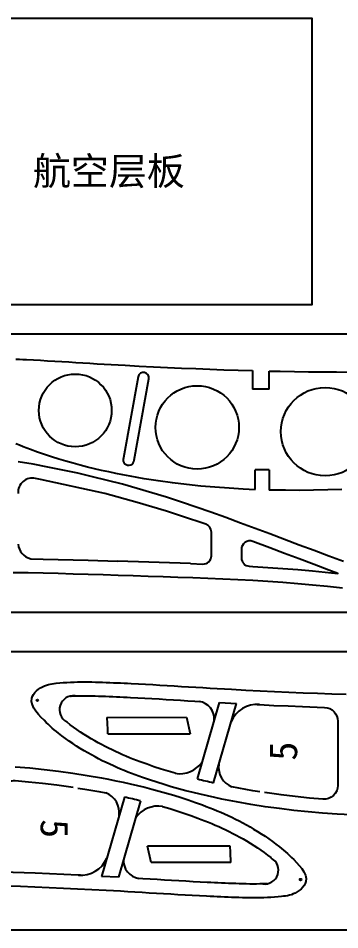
# Model space of a CAD drawing. Header units: inches. Extents: x 33 to 1703, y 106 to 883.
# Drawn here: x 477.4 to 592.9, y 511.3 to 839.1 of the extents above; entities that cross this region are included whole.
import ezdxf

# ---------------------------------------------------------------- set-up
doc = ezdxf.new("R2010")
doc.units = ezdxf.units.IN
doc.header["$MEASUREMENT"] = 0
doc.layers.add('7', color=7, linetype='Continuous')
doc.styles.get("Standard").update_dxf_attribs({"font": 'arial.ttf'})
doc.styles.add('样式_4', font='txt', dxfattribs={"height": 10})

msp = doc.modelspace()

# ---------------------------------------------------------------- linework, layer by layer
for p, q in [((1034.3, 725.47), (34.3, 725.47)), ((34.3, 625.47), (1034.3, 625.47)), ((1034.3, 611.26), (34.3, 611.26)), ((34.3, 511.26), (1034.3, 511.26))]:
    msp.add_line(p, q)
at = {"color": 3}
for p, q in [((561.56, 712.39), (561.56, 705.66)), ((567.56, 705.72), (567.56, 712.22)), ((567.56, 705.72), (561.56, 705.72)), ((567.56, 676.7), (562.56, 676.7)), ((562.56, 675.7), (562.56, 676.7)), ((562.56, 669.57), (562.56, 675.7)), ((567.56, 676.7), (567.56, 669.41)), ((508.53, 668.22), (485.4, 673.19)), ((539.24, 642.96), (513.09, 643.86)), ((541.76, 565.49), (549.68, 593)), ((547.53, 564.14), (555.77, 592.66)), ((549.68, 593), (555.77, 592.66)), ((515.53, 558.99), (507.28, 530.46)), ((521.29, 557.63), (513.38, 530.13)), ((513.38, 530.13), (507.28, 530.46))]:
    msp.add_line(p, q, dxfattribs=at)
at = {"color": 4}
for p, q in [((509.23, 587.66), (537.85, 587.69)), ((537.85, 587.69), (539.22, 581.75)), ((509.53, 581.74), (539.22, 581.75)), ((553.53, 541.39), (523.84, 541.38)), ((525.21, 535.43), (523.84, 541.38)), ((553.83, 535.47), (525.21, 535.43))]:
    msp.add_line(p, q, dxfattribs=at)
msp.add_lwpolyline([(405.62, 839.1), (582.92, 839.1), (582.92, 735.99), (405.62, 735.99)], close=True)
at = {"color": 3}
msp.add_lwpolyline([(524.35, 709.33, 1), (520.43, 710.13), (515.16, 680.94, 1.103481), (519.09, 680.19), (524.35, 709.37)], format="xyb", dxfattribs=at)
for centre, radius in [((497.88, 698.06), 13.08), ((541.69, 691.94), 14.98), ((587.66, 690.41), 15.88), ((484.29, 593.78), 0.3), ((578.83, 529.32), 0.3)]:
    msp.add_circle(centre, radius, dxfattribs=at)
for centre, radius, start, end in [((482.39, 668.69), 5.01, 75.3352, 186.059), ((483.17, 650.34), 5.77, 183.6799, 257.3713), ((497.2, 590.41), 5, 82.9811, 240.7765), ((541.33, 586.97), 6.52, 356.6323, 80.7003), ((563.15, 582.21), 10.06, 84.7972, 157.2707), ((535.39, 577.36), 9.96, 260.6815, 324.7062), ((557.09, 569.76), 7.71, 172.4714, 247.5449), ((1281.25, 3700.34), 3220.88, 256.72692, 256.83232), ((505.97, 553.37), 7.71, 352.4714, 67.5449), ((-218.2, -2577.21), 3220.88, 76.72692, 76.83232), ((527.67, 545.77), 9.96, 80.6815, 144.7062), ((499.91, 540.92), 10.06, 264.7972, 337.2707), ((521.73, 536.15), 6.52, 176.6323, 260.7003), ((565.86, 532.71), 5, 262.9811, 60.7765)]:
    msp.add_arc(centre, radius, start, end, dxfattribs=at)
at = {"color": 4}
for centre, start, end in [((3726.1, 748.24), 182.85784, 182.96324), ((-2663.05, 374.88), 2.85784, 2.96324)]:
    msp.add_arc(centre, 3220.88, start, end, dxfattribs=at)
at = {"layer": '7', "color": 3, "linetype": 'Continuous'}
for points in [[(476.56, 716.51), (477.83, 716.45), (479.09, 716.39), (480.36, 716.33), (482.89, 716.2), (485.43, 716.07), (487.96, 715.92), (490.5, 715.77), (493.03, 715.62), (495.56, 715.47), (498.1, 715.31), (500.63, 715.16), (503.17, 715), (505.7, 714.85), (508.24, 714.71), (510.77, 714.56), (513.3, 714.42), (515.84, 714.28), (520.9, 714.01), (525.97, 713.75), (531.03, 713.51), (536.1, 713.29), (541.16, 713.08), (546.23, 712.88), (551.3, 712.7), (556.36, 712.54), (561.42, 712.4), (561.56, 712.39)], [(567.56, 712.22), (571.54, 712.15), (576.6, 712.06), (581.66, 711.98), (586.72, 711.92), (591.78, 711.87), (596.84, 711.84)], [(562.56, 669.54), (558.22, 669.76), (553.16, 670.05), (548.05, 670.42), (542.94, 670.86), (537.85, 671.38), (532.76, 671.99), (527.69, 672.69), (522.63, 673.48), (517.58, 674.37), (515.01, 674.85), (512.45, 675.37), (509.89, 675.91), (507.33, 676.48), (504.79, 677.08), (502.25, 677.7), (499.71, 678.35), (497.12, 679.05), (494.53, 679.78), (491.96, 680.55), (489.39, 681.35), (486.84, 682.18), (484.3, 683.06), (481.77, 683.98), (480.47, 684.47), (479.17, 684.98), (477.87, 685.5), (476.58, 686.03)], [(594.27, 643.66), (588.97, 645.64), (583.67, 647.63), (578.38, 649.62), (573.08, 651.62), (567.79, 653.61), (562.51, 655.59), (557.24, 657.55), (551.95, 659.49), (546.65, 661.4), (541.34, 663.26), (536.01, 665.06), (530.65, 666.8), (525.39, 668.43), (520.11, 669.99), (514.8, 671.47), (509.47, 672.88), (504.13, 674.2), (498.76, 675.45), (493.38, 676.62), (488.06, 677.69), (482.74, 678.69), (477.4, 679.61)], [(485.4, 673.19), (483.66, 673.53), (483.66, 673.53)], [(593.63, 669.65), (588.58, 669.47), (583.52, 669.35), (578.45, 669.3), (573.39, 669.31), (567.56, 669.41)], [(481.91, 644.7), (481.91, 644.7), (486.37, 644.59), (491.75, 644.46), (497.14, 644.32), (502.52, 644.17), (513.09, 643.86)], [(475.61, 639.81), (480.99, 639.7), (486.37, 639.59), (491.75, 639.46), (497.14, 639.32), (502.52, 639.17), (507.89, 639.01), (513.27, 638.84), (518.65, 638.67), (524.03, 638.49), (529.41, 638.31), (534.79, 638.12), (540.17, 637.93), (545.55, 637.72), (550.92, 637.49), (556.3, 637.23), (561.67, 636.94), (567.04, 636.61), (572.42, 636.23), (577.79, 635.81), (583.16, 635.34), (588.53, 634.81), (593.88, 634.23)], [(597.05, 552.55), (591.92, 552.84), (586.73, 553.22), (581.55, 553.67), (576.37, 554.2), (571.21, 554.82), (566.05, 555.53), (560.92, 556.33), (555.79, 557.23), (553.18, 557.72), (550.58, 558.25), (547.98, 558.8), (545.39, 559.38), (542.8, 559.98), (540.22, 560.61), (537.65, 561.28), (535.01, 561.99), (532.39, 562.73), (529.77, 563.5), (527.17, 564.31), (524.58, 565.16), (522, 566.06), (519.43, 566.99), (518.11, 567.49), (516.79, 568), (515.47, 568.53), (514.16, 569.07), (512.86, 569.63), (511.57, 570.2), (510.28, 570.78), (508.94, 571.42), (507.61, 572.07), (506.29, 572.74), (504.98, 573.43), (503.68, 574.14), (502.38, 574.88), (501.09, 575.63), (499.7, 576.48), (498.33, 577.34), (496.97, 578.23), (495.64, 579.14), (494.34, 580.07), (493.06, 581.02), (491.83, 581.99), (491.09, 582.59), (490.36, 583.2), (489.64, 583.83), (488.91, 584.47), (488.18, 585.15), (487.44, 585.85), (486.69, 586.59), (485.67, 587.63), (484.67, 588.72), (483.77, 589.85), (483.02, 591.01), (482.48, 592.19), (482.22, 593.37), (482.3, 594.53), (482.54, 595.24), (482.92, 595.93), (483.42, 596.59), (484.02, 597.2), (484.68, 597.76), (485.4, 598.26), (486.16, 598.69), (486.84, 598.99), (487.53, 599.24), (488.22, 599.44), (488.92, 599.6), (489.62, 599.73), (490.33, 599.83), (491.04, 599.92), (492.32, 600.05), (493.59, 600.16), (494.87, 600.25), (496.15, 600.32), (497.44, 600.37), (498.72, 600.4), (500.01, 600.42), (501.29, 600.42), (502.58, 600.41), (503.86, 600.38), (505.15, 600.35), (506.43, 600.31), (507.71, 600.27), (509, 600.22), (510.28, 600.17), (511.57, 600.12), (512.86, 600.07), (514.14, 600.02), (515.43, 599.96), (516.71, 599.9), (518, 599.84), (520.57, 599.71), (523.15, 599.57), (525.72, 599.42), (528.29, 599.27), (530.87, 599.11), (533.44, 598.96), (536.01, 598.8), (538.58, 598.64), (541.16, 598.49), (543.73, 598.34), (546.3, 598.19), (548.88, 598.04), (551.45, 597.89), (554.02, 597.75), (559.17, 597.48), (564.31, 597.22), (569.45, 596.97), (574.59, 596.75), (579.74, 596.53), (584.88, 596.33), (590.03, 596.15), (595.17, 595.99)], [(496.2, 595.31), (496.38, 595.32), (497.6, 595.37), (498.82, 595.4), (500.04, 595.42), (501.28, 595.42), (502.51, 595.41), (503.76, 595.39), (505.01, 595.36), (506.27, 595.32), (507.54, 595.27), (508.81, 595.23), (510.09, 595.18), (511.37, 595.13), (512.65, 595.08), (513.92, 595.02), (515.2, 594.96), (516.48, 594.9), (517.75, 594.84), (520.31, 594.71), (522.87, 594.57), (525.43, 594.43), (527.99, 594.28), (530.56, 594.12), (533.13, 593.97), (535.7, 593.81), (538.28, 593.65), (540.86, 593.5), (542.39, 593.41), (542.39, 593.41)], [(533.78, 567.53), (531.23, 568.29), (528.69, 569.08), (526.17, 569.9), (523.67, 570.77), (521.17, 571.68), (519.9, 572.16), (518.62, 572.65), (517.36, 573.16), (516.1, 573.68), (514.85, 574.22), (513.61, 574.76), (512.39, 575.32), (511.11, 575.92), (509.85, 576.54), (508.59, 577.18), (507.34, 577.84), (506.1, 578.51), (504.87, 579.21), (503.65, 579.93), (502.34, 580.73), (501.04, 581.55), (499.76, 582.39), (498.5, 583.24), (497.28, 584.11), (496.09, 585), (494.94, 585.9), (494.76, 586.05)], [(476.33, 569.91), (481.51, 569.46), (486.69, 568.93), (491.85, 568.31), (497, 567.6), (502.14, 566.8), (507.26, 565.9), (509.87, 565.4), (512.48, 564.88), (515.08, 564.33), (517.67, 563.75), (520.25, 563.14), (522.83, 562.51), (525.41, 561.85), (528.04, 561.14), (530.67, 560.4), (533.28, 559.62), (535.89, 558.81), (538.48, 557.96), (541.06, 557.07), (543.62, 556.14), (544.95, 555.64), (546.27, 555.12), (547.58, 554.6), (548.89, 554.05), (550.19, 553.5), (551.49, 552.93), (552.77, 552.34), (554.11, 551.71), (555.44, 551.06), (556.77, 550.39), (558.08, 549.69), (559.38, 548.98), (560.68, 548.25), (561.97, 547.49), (563.36, 546.65), (564.73, 545.78), (566.08, 544.89), (567.42, 543.98), (568.72, 543.05), (569.99, 542.1), (571.23, 541.14), (571.97, 540.54), (572.7, 539.93), (573.42, 539.3), (574.14, 538.65), (574.87, 537.98), (575.61, 537.28), (576.37, 536.53), (577.39, 535.5), (578.38, 534.41), (579.29, 533.28), (580.04, 532.11), (580.58, 530.94), (580.84, 529.76), (580.76, 528.6), (580.52, 527.89), (580.13, 527.2), (579.63, 526.54), (579.04, 525.92), (578.37, 525.36), (577.65, 524.86), (576.9, 524.44), (576.22, 524.13), (575.53, 523.88), (574.84, 523.68), (574.14, 523.52), (573.43, 523.4), (572.72, 523.3), (572.01, 523.21), (570.74, 523.08), (569.47, 522.97), (568.19, 522.88), (566.9, 522.81), (565.62, 522.76), (564.34, 522.73), (563.05, 522.71), (561.76, 522.71), (560.48, 522.72), (559.19, 522.74), (557.91, 522.77), (556.63, 522.81), (555.34, 522.86), (554.06, 522.9), (552.77, 522.95), (551.49, 523), (550.2, 523.06), (548.92, 523.11), (547.63, 523.17), (546.34, 523.23), (545.06, 523.29), (542.48, 523.42), (539.91, 523.56), (537.34, 523.7), (534.77, 523.86), (532.19, 524.01), (529.62, 524.17), (527.05, 524.33), (524.47, 524.48), (521.9, 524.64), (519.33, 524.79), (516.75, 524.94), (514.18, 525.09), (511.61, 525.23), (509.03, 525.37), (503.89, 525.65), (498.75, 525.91), (493.61, 526.15), (488.46, 526.38), (483.32, 526.59), (478.18, 526.79), (473.03, 526.97)], [(498.86, 562.25), (501.32, 561.87), (506.36, 560.98), (508.91, 560.5), (508.91, 560.5)], [(564.19, 560.88), (561.73, 561.26), (556.69, 562.14), (554.14, 562.63), (554.14, 562.63)], [(529.28, 555.6), (531.83, 554.84), (534.36, 554.05), (536.88, 553.22), (539.39, 552.36), (541.89, 551.45), (543.16, 550.97), (544.43, 550.47), (545.7, 549.96), (546.95, 549.44), (548.2, 548.91), (549.44, 548.37), (550.67, 547.81), (551.95, 547.2), (553.21, 546.58), (554.47, 545.94), (555.71, 545.29), (556.95, 544.61), (558.18, 543.92), (559.41, 543.2), (560.72, 542.4), (562.02, 541.58), (563.3, 540.74), (564.55, 539.88), (565.78, 539.01), (566.96, 538.13), (568.12, 537.23), (568.3, 537.08)], [(566.85, 527.81), (566.67, 527.8), (565.46, 527.76), (564.24, 527.73), (563.01, 527.71), (561.78, 527.71), (560.55, 527.72), (559.3, 527.74), (558.05, 527.77), (556.79, 527.81), (555.52, 527.85), (554.25, 527.9), (552.97, 527.95), (551.69, 528), (550.41, 528.05), (549.13, 528.11), (547.86, 528.16), (546.58, 528.22), (545.3, 528.28), (542.75, 528.41), (540.19, 528.55), (537.63, 528.7), (535.06, 528.85), (532.49, 529), (529.92, 529.16), (527.35, 529.32), (524.78, 529.47), (522.2, 529.63), (520.67, 529.72), (520.67, 529.72)]]:
    msp.add_lwpolyline(points, dxfattribs=at)
for points in [[(539.24, 642.96), (543.69, 642.8, 0.424912), (546.79, 645.8), (546.79, 654.26, 0.321574), (544.76, 657.1), (536.01, 660.06), (530.65, 661.8), (525.39, 663.43), (520.11, 664.99), (508.53, 668.22)], [(563.25, 592.27), (564.06, 592.23), (569.22, 591.98), (574.38, 591.75), (579.54, 591.54), (587.43, 591.23, -0.403003), (592.24, 586.24), (592.24, 563.21, -0.439829), (586.81, 558.23), (582.02, 558.64), (576.92, 559.17), (571.84, 559.78), (566.78, 560.47), (565.88, 560.61)], [(499.81, 530.86), (498.99, 530.9), (493.84, 531.15), (488.68, 531.38), (483.52, 531.59), (475.63, 531.89, -0.403003), (470.82, 536.89), (470.82, 559.92, -0.439829), (476.25, 564.9), (481.04, 564.48), (486.13, 563.96), (491.21, 563.35), (496.28, 562.65), (497.17, 562.51)]]:
    msp.add_lwpolyline(points, format="xyb", dxfattribs=at)
msp.add_lwpolyline([(560.41, 642.01), (561.67, 641.94), (567.04, 641.61), (572.42, 641.23), (577.79, 640.81), (583.16, 640.34), (592.27, 639.41), (588.97, 640.64), (583.67, 642.63), (578.38, 644.62), (573.08, 646.62), (567.79, 648.61), (561.62, 650.92, 0.52374), (557.57, 648.12), (557.57, 645, 0.398473)], format="xyb", close=True, dxfattribs=at)

# ---------------------------------------------------------------- texts
at = {"insert": (482.68, 789.14), "char_height": 10, "attachment_point": 1}
msp.add_mtext_dynamic_manual_height_columns('{\\fSimSun|b0|i0|c134|p34;航空层板}', width=123.2202, gutter_width=12.5, heights=[43.68], dxfattribs=at)
at = {"color": 3, "char_height": 10, "attachment_point": 1, "style": '样式_4'}
for insert, rotation in [((567.61, 572.09), 90), ((495.45, 551.03), 270)]:
    msp.add_mtext_dynamic_manual_height_columns('5', width=25.7627, gutter_width=50, heights=[0], dxfattribs=dict(at, insert=insert, rotation=rotation))

doc.saveas('drawing.dxf')
